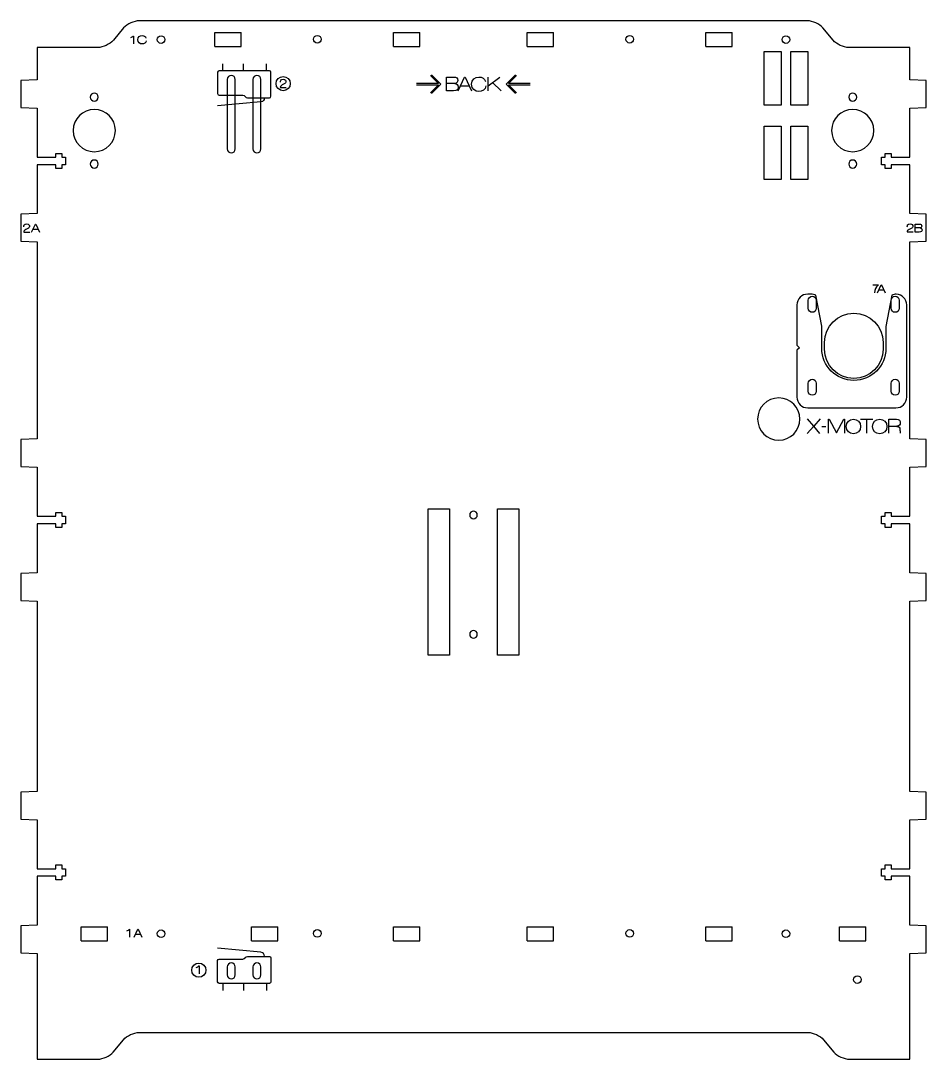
# Model space of a CAD drawing. Header units: millimetres. Extents: x -336 to 378, y -580 to 628.
# Drawn here: x 23.9 to 362.4, y -579.9 to -191.8 of the extents above; entities that cross this region are included whole.
import ezdxf

# ---------------------------------------------------------------- set-up
doc = ezdxf.new("R2010")
doc.units = ezdxf.units.MM
for name, color, linetype, lineweight, true_color in [('Changes', 3, 'Continuous', 25, 0x00ff00), ('Cuts', 1, 'Continuous', 25, 0xff0000), ('Text', 5, 'Continuous', 25, 0x0000ff)]:
    doc.layers.add(name, color=color, linetype=linetype, lineweight=lineweight, true_color=true_color)

msp = doc.modelspace()

# ---------------------------------------------------------------- linework, layer by layer
at = {"layer": 'Changes'}
for p, q in [((96.46, -201.48), (96.46, -196.28)), ((96.46, -196.28), (106.31, -196.28)), ((106.31, -201.48), (106.31, -196.28)), ((163.22, -201.48), (163.22, -196.28)), ((163.22, -196.28), (173.07, -196.28)), ((173.07, -201.48), (173.07, -196.28)), ((213.22, -201.48), (213.22, -196.28)), ((213.22, -196.28), (223.07, -196.28)), ((223.07, -201.48), (223.07, -196.28)), ((280, -201.48), (280, -196.28)), ((280, -196.28), (289.85, -196.28)), ((289.85, -201.48), (289.85, -196.28)), ((96.46, -201.48), (106.31, -201.48)), ((163.22, -201.48), (173.07, -201.48)), ((213.22, -201.48), (223.07, -201.48)), ((280, -201.48), (289.85, -201.48)), ((46.45, -535.59), (46.45, -530.39)), ((46.45, -530.39), (56.3, -530.39)), ((56.3, -535.59), (56.3, -530.39)), ((110.18, -535.59), (110.18, -530.39)), ((110.18, -530.39), (120.03, -530.39)), ((120.03, -535.59), (120.03, -530.39)), ((163.22, -535.59), (163.22, -530.39)), ((163.22, -530.39), (173.07, -530.39)), ((173.07, -535.59), (173.07, -530.39)), ((213.22, -535.59), (213.22, -530.39)), ((213.22, -530.39), (223.07, -530.39)), ((223.07, -535.59), (223.07, -530.39)), ((280, -535.59), (280, -530.39)), ((280, -530.39), (289.85, -530.39)), ((289.85, -535.59), (289.85, -530.39)), ((330, -535.59), (330, -530.39)), ((330, -530.39), (339.85, -530.39)), ((339.85, -535.59), (339.85, -530.39)), ((46.45, -535.59), (56.3, -535.59)), ((110.18, -535.59), (120.03, -535.59)), ((163.22, -535.59), (173.07, -535.59)), ((213.22, -535.59), (223.07, -535.59)), ((280, -535.59), (289.85, -535.59)), ((330, -535.59), (339.85, -535.59))]:
    msp.add_line(p, q, dxfattribs=at)
at = {"layer": 'Cuts', "color": 1, "lineweight": 25, "true_color": 0xff0000}
for points in [[(317.95, -191.84), (68.2, -191.84)], [(62.39, -194.54), (58.53, -199.14)], [(327.63, -199.14), (323.76, -194.54)], [(52.71, -201.84), (30.02, -201.84), (30.02, -213.94), (23.93, -214.19), (23.93, -224.23), (30.02, -224.48), (30.02, -242.78), (37.03, -242.78), (37.03, -241.38), (39.23, -241.38), (39.23, -242.78), (40.68, -242.78), (40.68, -245.65), (39.23, -245.65), (39.23, -247.05), (37.03, -247.05), (37.03, -245.65), (30.02, -245.65), (30.02, -263.91), (23.93, -264.16), (23.93, -274.24), (30.02, -274.49), (30.02, -348.11), (23.93, -348.36), (23.93, -358.41), (30.02, -358.66), (30.02, -376.95), (37.03, -376.95), (37.03, -375.55), (39.23, -375.55), (39.23, -376.95), (40.68, -376.95), (40.68, -379.81), (39.23, -379.81), (39.23, -381.21), (37.03, -381.21), (37.03, -379.81), (30.02, -379.81), (30.02, -398.13), (23.93, -398.38), (23.93, -408.42), (30.02, -408.67), (30.02, -479.83), (23.93, -480.09), (23.93, -490.15), (30.02, -490.4), (30.02, -508.69), (37.03, -508.69), (37.03, -507.29), (39.23, -507.29), (39.23, -508.69), (40.68, -508.69), (40.68, -511.46), (39.23, -511.46), (39.23, -512.86), (37.03, -512.86), (37.03, -511.53), (30.02, -511.53), (30.02, -529.84), (23.93, -530.09), (23.93, -540.14), (30.02, -540.39), (30.02, -579.89), (52.68, -579.89)], [(301.76, -203.38), (308.16, -203.38), (308.16, -223.38), (301.76, -223.38), (301.76, -203.38), (301.76, -203.38)], [(311.76, -203.38), (318.16, -203.38), (318.16, -223.38), (311.76, -223.38), (311.76, -203.38), (311.76, -203.38)], [(356.3, -579.89), (356.3, -540.39), (362.39, -540.14), (362.39, -530.09), (356.3, -529.84), (356.3, -511.53), (349.28, -511.53), (349.28, -512.86), (347.08, -512.86), (347.08, -511.46), (345.64, -511.46), (345.64, -508.69), (347.08, -508.69), (347.08, -507.29), (349.28, -507.29), (349.28, -508.69), (356.3, -508.69), (356.3, -490.4), (362.39, -490.15), (362.39, -480.09), (356.3, -479.83), (356.3, -408.67), (362.39, -408.42), (362.39, -398.38), (356.3, -398.13), (356.3, -379.81), (349.28, -379.81), (349.28, -381.21), (347.08, -381.21), (347.08, -379.81), (345.64, -379.81), (345.64, -376.95), (347.08, -376.95), (347.08, -375.55), (349.28, -375.55), (349.28, -376.95), (356.3, -376.95), (356.3, -358.66), (362.39, -358.41), (362.39, -348.36), (356.3, -348.11), (356.3, -274.49), (362.39, -274.24), (362.39, -264.16), (356.3, -263.91), (356.3, -245.65), (349.28, -245.65), (349.28, -247.05), (347.08, -247.05), (347.08, -245.65), (345.64, -245.65), (345.64, -242.78), (347.08, -242.78), (347.08, -241.38), (349.28, -241.38), (349.28, -242.78), (356.3, -242.78), (356.3, -224.48), (362.39, -224.23), (362.39, -214.19), (356.3, -213.94), (356.3, -201.84), (333.44, -201.84)], [(101.1, -213.74), (101.1, -239.74)], [(104.1, -239.74), (104.1, -213.74), (104.1, -213.74)], [(110.7, -213.74), (110.7, -239.74)], [(113.7, -239.74), (113.7, -213.74), (113.7, -213.74)], [(301.76, -231.17), (308.16, -231.17), (308.16, -251.17), (301.76, -251.17), (301.76, -231.17), (301.76, -231.17)], [(311.76, -231.17), (318.16, -231.17), (318.16, -251.17), (311.76, -251.17), (311.76, -231.17), (311.76, -231.17)], [(318.3, -299.29), (318.3, -296.28)], [(321.3, -296.28), (321.3, -299.29), (321.3, -299.29)], [(349.3, -299.29), (349.3, -296.28)], [(352.3, -296.28), (352.3, -299.29), (352.3, -299.29)], [(324.35, -314.54), (324.35, -312.04)], [(346.25, -312.04), (346.25, -314.54), (346.25, -314.54)], [(318.3, -330.29), (318.3, -327.28)], [(321.3, -327.28), (321.3, -330.29), (321.3, -330.29)], [(349.3, -330.29), (349.3, -327.28)], [(352.3, -327.28), (352.3, -330.29), (352.3, -330.29)], [(176.16, -395.06), (176.16, -374.26), (184.16, -374.26), (184.16, -428.85), (176.16, -428.85), (176.16, -395.06), (176.16, -395.06)], [(210.16, -402.55), (210.16, -428.85), (202.16, -428.85), (202.16, -374.26), (210.16, -374.26), (210.16, -402.55), (210.16, -402.55)], [(101.1, -545.39), (101.1, -548.39)], [(104.1, -548.39), (104.1, -545.39), (104.1, -545.39)], [(110.7, -545.39), (110.7, -548.39)], [(113.7, -548.39), (113.7, -545.39), (113.7, -545.39)], [(68.17, -569.89), (318.2, -569.89)], [(58.49, -577.19), (62.35, -572.59)], [(324.01, -572.59), (327.87, -577.19)], [(333.69, -579.89), (356.3, -579.89), (356.3, -579.89)]]:
    msp.add_lwpolyline(points, dxfattribs=at)
for points in [[(68.2, -191.84), (66.26, -191.84), (63.64, -193.06), (62.39, -194.54)], [(323.76, -194.54), (322.51, -193.06), (319.9, -191.84), (317.95, -191.84)], [(74.97, -198.89), (74.97, -198.1), (75.6, -197.46), (76.39, -197.46)], [(76.39, -197.46), (77.18, -197.46), (77.81, -198.1), (77.81, -198.89)], [(133.35, -198.74), (133.35, -197.95), (133.99, -197.32), (134.78, -197.32)], [(134.78, -197.32), (135.57, -197.32), (136.2, -197.95), (136.2, -198.74)], [(250.14, -198.74), (250.14, -197.95), (250.77, -197.32), (251.56, -197.32)], [(251.56, -197.32), (252.35, -197.32), (252.99, -197.95), (252.99, -198.74)], [(308.5, -198.88), (308.5, -198.1), (309.14, -197.46), (309.93, -197.46)], [(309.93, -197.46), (310.71, -197.46), (311.35, -198.1), (311.35, -198.88)], [(58.53, -199.14), (57.28, -200.62), (54.66, -201.84), (52.71, -201.84)], [(76.39, -200.31), (75.6, -200.31), (74.97, -199.67), (74.97, -198.89)], [(77.81, -198.89), (77.81, -199.67), (77.18, -200.31), (76.39, -200.31)], [(134.78, -200.17), (133.99, -200.17), (133.35, -199.53), (133.35, -198.74)], [(136.2, -198.74), (136.2, -199.53), (135.57, -200.17), (134.78, -200.17)], [(251.56, -200.17), (250.77, -200.17), (250.14, -199.53), (250.14, -198.74)], [(252.99, -198.74), (252.99, -199.53), (252.35, -200.17), (251.56, -200.17)], [(309.93, -200.31), (309.14, -200.31), (308.5, -199.67), (308.5, -198.88)], [(311.35, -198.88), (311.35, -199.67), (310.71, -200.31), (309.93, -200.31)], [(333.44, -201.84), (331.49, -201.84), (328.88, -200.62), (327.63, -199.14)], [(51.41, -218.86), (50.58, -218.86), (49.91, -219.54), (49.91, -220.37)], [(49.91, -220.37), (49.91, -221.19), (50.58, -221.87), (51.41, -221.87)], [(52.91, -220.37), (52.91, -219.54), (52.24, -218.86), (51.41, -218.86)], [(51.41, -221.87), (52.24, -221.87), (52.91, -221.19), (52.91, -220.37)], [(334.91, -218.86), (334.08, -218.86), (333.41, -219.54), (333.41, -220.37)], [(333.41, -220.37), (333.41, -221.19), (334.08, -221.87), (334.91, -221.87)], [(336.41, -220.37), (336.41, -219.54), (335.74, -218.86), (334.91, -218.86)], [(334.91, -221.87), (335.74, -221.87), (336.41, -221.19), (336.41, -220.37)], [(51.41, -224.97), (47.05, -224.97), (43.51, -228.5), (43.51, -232.87)], [(59.31, -232.87), (59.31, -228.5), (55.77, -224.97), (51.41, -224.97)], [(334.91, -224.97), (330.55, -224.97), (327.01, -228.5), (327.01, -232.87)], [(342.81, -232.87), (342.81, -228.5), (339.27, -224.97), (334.91, -224.97)], [(43.51, -232.87), (43.51, -237.23), (47.05, -240.77), (51.41, -240.77)], [(51.41, -240.77), (55.77, -240.77), (59.31, -237.23), (59.31, -232.87)], [(327.01, -232.87), (327.01, -237.23), (330.55, -240.77), (334.91, -240.77)], [(334.91, -240.77), (339.27, -240.77), (342.81, -237.23), (342.81, -232.87)], [(101.1, -239.74), (101.1, -240.57), (101.77, -241.24), (102.6, -241.24)], [(102.6, -241.24), (103.43, -241.24), (104.1, -240.57), (104.1, -239.74)], [(110.7, -239.74), (110.7, -240.57), (111.37, -241.24), (112.2, -241.24)], [(112.2, -241.24), (113.03, -241.24), (113.7, -240.57), (113.7, -239.74)], [(51.41, -243.87), (50.58, -243.87), (49.91, -244.54), (49.91, -245.37)], [(52.91, -245.37), (52.91, -244.54), (52.24, -243.87), (51.41, -243.87)], [(334.91, -243.87), (334.08, -243.87), (333.41, -244.54), (333.41, -245.37)], [(336.41, -245.37), (336.41, -244.54), (335.74, -243.87), (334.91, -243.87)], [(49.91, -245.37), (49.91, -246.2), (50.58, -246.87), (51.41, -246.87)], [(51.41, -246.87), (52.24, -246.87), (52.91, -246.2), (52.91, -245.37)], [(333.41, -245.37), (333.41, -246.2), (334.08, -246.87), (334.91, -246.87)], [(334.91, -246.87), (335.74, -246.87), (336.41, -246.2), (336.41, -245.37)], [(318.3, -296.28), (318.3, -295.46), (318.97, -294.78), (319.8, -294.78)], [(319.8, -294.78), (320.63, -294.78), (321.3, -295.46), (321.3, -296.28)], [(349.3, -296.28), (349.3, -295.46), (349.97, -294.78), (350.8, -294.78)], [(350.8, -294.78), (351.63, -294.78), (352.3, -295.46), (352.3, -296.28)], [(319.8, -300.79), (318.97, -300.79), (318.3, -300.12), (318.3, -299.29)], [(321.3, -299.29), (321.3, -300.12), (320.63, -300.79), (319.8, -300.79)], [(324.35, -312.04), (324.35, -305.99), (329.25, -301.09), (335.3, -301.09)], [(335.3, -301.09), (341.35, -301.09), (346.25, -305.99), (346.25, -312.04)], [(350.8, -300.79), (349.97, -300.79), (349.3, -300.12), (349.3, -299.29)], [(352.3, -299.29), (352.3, -300.12), (351.63, -300.79), (350.8, -300.79)], [(335.3, -325.49), (329.25, -325.49), (324.35, -320.59), (324.35, -314.54)], [(346.25, -314.54), (346.25, -320.59), (341.35, -325.49), (335.3, -325.49)], [(318.3, -327.28), (318.3, -326.46), (318.97, -325.78), (319.8, -325.78)], [(319.8, -325.78), (320.63, -325.78), (321.3, -326.46), (321.3, -327.28)], [(349.3, -327.28), (349.3, -326.46), (349.97, -325.78), (350.8, -325.78)], [(350.8, -325.78), (351.63, -325.78), (352.3, -326.46), (352.3, -327.28)], [(307.26, -332.77), (302.9, -332.77), (299.36, -336.31), (299.36, -340.67)], [(315.16, -340.67), (315.16, -336.31), (311.63, -332.77), (307.26, -332.77)], [(319.8, -331.79), (318.97, -331.79), (318.3, -331.12), (318.3, -330.29)], [(321.3, -330.29), (321.3, -331.12), (320.63, -331.79), (319.8, -331.79)], [(350.8, -331.79), (349.97, -331.79), (349.3, -331.12), (349.3, -330.29)], [(352.3, -330.29), (352.3, -331.12), (351.63, -331.79), (350.8, -331.79)], [(299.36, -340.67), (299.36, -345.04), (302.9, -348.57), (307.26, -348.57)], [(307.26, -348.57), (311.63, -348.57), (315.16, -345.04), (315.16, -340.67)], [(193.16, -375.06), (192.37, -375.06), (191.73, -375.7), (191.73, -376.48)], [(194.58, -376.48), (194.58, -375.7), (193.95, -375.06), (193.16, -375.06)], [(191.73, -376.48), (191.73, -377.27), (192.37, -377.91), (193.16, -377.91)], [(193.16, -377.91), (193.95, -377.91), (194.58, -377.27), (194.58, -376.48)], [(193.16, -419.7), (192.37, -419.7), (191.73, -420.33), (191.73, -421.12)], [(191.73, -421.12), (191.73, -421.91), (192.37, -422.55), (193.16, -422.55)], [(194.58, -421.12), (194.58, -420.33), (193.95, -419.7), (193.16, -419.7)], [(193.16, -422.55), (193.95, -422.55), (194.58, -421.91), (194.58, -421.12)], [(74.95, -532.99), (74.95, -532.2), (75.59, -531.56), (76.38, -531.56)], [(76.38, -531.56), (77.17, -531.56), (77.8, -532.2), (77.8, -532.99)], [(133.35, -532.89), (133.35, -532.1), (133.99, -531.46), (134.78, -531.46)], [(134.78, -531.46), (135.57, -531.46), (136.2, -532.1), (136.2, -532.89)], [(250.14, -532.89), (250.14, -532.1), (250.77, -531.46), (251.56, -531.46)], [(251.56, -531.46), (252.35, -531.46), (252.99, -532.1), (252.99, -532.89)], [(308.5, -532.99), (308.5, -532.2), (309.13, -531.56), (309.92, -531.56)], [(309.92, -531.56), (310.71, -531.56), (311.35, -532.2), (311.35, -532.99)], [(76.38, -534.41), (75.59, -534.41), (74.95, -533.77), (74.95, -532.99)], [(77.8, -532.99), (77.8, -533.77), (77.17, -534.41), (76.38, -534.41)], [(134.78, -534.31), (133.99, -534.31), (133.35, -533.67), (133.35, -532.89)], [(136.2, -532.89), (136.2, -533.67), (135.57, -534.31), (134.78, -534.31)], [(251.56, -534.31), (250.77, -534.31), (250.14, -533.67), (250.14, -532.89)], [(252.99, -532.89), (252.99, -533.67), (252.35, -534.31), (251.56, -534.31)], [(309.92, -534.41), (309.13, -534.41), (308.5, -533.77), (308.5, -532.99)], [(311.35, -532.99), (311.35, -533.77), (310.71, -534.41), (309.92, -534.41)], [(102.6, -543.89), (101.77, -543.89), (101.1, -544.56), (101.1, -545.39)], [(104.1, -545.39), (104.1, -544.56), (103.43, -543.89), (102.6, -543.89)], [(112.2, -543.89), (111.37, -543.89), (110.7, -544.56), (110.7, -545.39)], [(113.7, -545.39), (113.7, -544.56), (113.03, -543.89), (112.2, -543.89)], [(101.1, -548.39), (101.1, -549.22), (101.77, -549.89), (102.6, -549.89)], [(102.6, -549.89), (103.43, -549.89), (104.1, -549.22), (104.1, -548.39)], [(110.7, -548.39), (110.7, -549.22), (111.37, -549.89), (112.2, -549.89)], [(112.2, -549.89), (113.03, -549.89), (113.7, -549.22), (113.7, -548.39)], [(335.25, -550.11), (335.25, -549.33), (335.89, -548.69), (336.68, -548.69)], [(336.68, -551.54), (335.89, -551.54), (335.25, -550.9), (335.25, -550.11)], [(336.68, -548.69), (337.46, -548.69), (338.1, -549.33), (338.1, -550.11)], [(338.1, -550.11), (338.1, -550.9), (337.46, -551.54), (336.68, -551.54)], [(62.35, -572.59), (63.6, -571.11), (66.22, -569.89), (68.17, -569.89)], [(318.2, -569.89), (320.14, -569.89), (322.76, -571.11), (324.01, -572.59)], [(52.68, -579.89), (54.62, -579.89), (57.24, -578.67), (58.49, -577.19)], [(327.87, -577.19), (329.12, -578.67), (331.74, -579.89), (333.69, -579.89)]]:
    msp.add_open_spline(points, degree=3, dxfattribs=at)
at = {"layer": 'Text', "color": 5, "lineweight": 25, "true_color": 0x0000ff}
for points in [[(65.98, -197.54), (66.09, -197.54), (66.09, -200.52)], [(99.52, -210.54), (99.52, -207.93)], [(107.18, -210.54), (107.18, -207.93)], [(115.74, -210.54), (115.74, -207.93)], [(97.51, -211.1), (97.51, -219.07), (97.51, -219.07)], [(116.87, -210.54), (98.08, -210.54)], [(117.44, -220.05), (117.44, -211.1)], [(177.08, -212.34), (180.07, -215.33), (171.9, -215.33)], [(177.46, -212.1), (180.93, -215.58), (177.46, -219.06)], [(183.06, -212.86), (185.89, -212.86)], [(185.7, -218.07), (183.06, -218.07), (183.06, -212.86), (183.06, -212.86)], [(187.46, -218.07), (189.85, -212.86), (190.04, -212.86), (192.43, -218.07)], [(198.68, -216.12), (202.96, -212.86)], [(198.68, -218.07), (198.68, -212.86)], [(208.84, -219.06), (205.36, -215.58), (208.84, -212.1)], [(214.39, -215.33), (206.22, -215.33), (209.22, -212.33)], [(120.91, -216.75), (123.13, -216.75)], [(122.41, -215.44), (121.68, -215.81)], [(171.9, -215.83), (180.08, -215.83), (177.08, -218.83)], [(186.14, -215.34), (183.06, -215.33)], [(186.14, -215.33), (186.14, -215.34)], [(191.64, -216.34), (188.23, -216.34)], [(200.26, -214.92), (203.44, -218.07)], [(209.21, -218.82), (206.22, -215.83), (214.39, -215.83)], [(98.08, -219.64), (106.89, -219.64)], [(107.78, -220.1), (107.81, -220.15)], [(108.7, -220.62), (116.87, -220.62)], [(113.7, -222.15), (97.51, -223.68)], [(25.05, -270.79), (27.26, -270.79)], [(26.55, -269.49), (25.82, -269.86)], [(28, -270.89), (29.39, -267.87), (29.5, -267.87), (30.88, -270.89)], [(30.42, -269.9), (28.45, -269.9)], [(355.25, -270.76), (357.47, -270.76)], [(356.75, -269.46), (356.02, -269.83)], [(358.28, -267.83), (359.92, -267.83)], [(359.81, -270.85), (358.28, -270.85), (358.28, -267.83), (358.28, -267.83)], [(360.06, -269.27), (358.28, -269.26)], [(360.06, -269.26), (360.06, -269.27)], [(342.38, -290.47), (344.48, -290.47), (344.48, -290.58)], [(344.17, -293.5), (345.56, -290.48), (345.67, -290.48), (347.05, -293.5)], [(319.34, -293.99), (318.08, -293.99)], [(323.33, -314.24), (323.33, -306.02), (321.1, -294.4)], [(346.6, -292.5), (344.62, -292.5)], [(349.56, -294.4), (347.32, -306.03), (347.33, -314.24)], [(314.08, -297.99), (314.08, -313.12), (314.96, -314.01), (314.08, -314.89), (314.08, -332.49), (314.08, -332.49)], [(355.08, -332.49), (355.08, -297.99)], [(318.08, -336.49), (351.08, -336.49)], [(317.9, -346.05), (320.33, -343.39), (317.98, -340.61)], [(322.76, -340.61), (320.33, -343.39)], [(325.88, -345.93), (325.88, -340.72), (326.12, -340.72), (328.86, -345.79), (328.87, -345.79), (331.59, -340.72), (331.83, -340.72), (331.83, -345.93)], [(337.88, -340.72), (342.38, -340.72)], [(340.14, -345.93), (340.14, -340.72)], [(348.37, -345.93), (348.37, -340.72), (351.24, -340.72)], [(322.64, -346.05), (320.33, -343.39)], [(323.42, -343.44), (324.82, -343.44)], [(351.43, -343.4), (348.37, -343.41)], [(351.43, -343.39), (351.43, -343.4)], [(64.51, -531.33), (64.62, -531.33), (64.62, -534.31)], [(66.34, -534.33), (67.73, -531.31), (67.84, -531.31), (69.23, -534.33)], [(68.77, -533.34), (66.79, -533.34)], [(113.7, -539.94), (97.52, -538.41)], [(97.51, -550.98), (97.51, -543.01), (97.51, -543.01)], [(98.08, -542.44), (106.9, -542.44)], [(107.78, -541.98), (107.82, -541.93)], [(108.7, -541.46), (116.88, -541.46)], [(117.44, -542.03), (117.44, -550.98)], [(90.49, -545.01), (90.6, -545.01), (90.6, -547.99)], [(116.88, -551.54), (98.08, -551.54)], [(99.52, -551.54), (99.52, -554.15)], [(107.18, -551.54), (107.18, -554.15)], [(115.74, -551.54), (115.74, -554.15)]]:
    msp.add_lwpolyline(points, dxfattribs=at)
for points in [[(65.04, -198.1), (65.49, -197.99), (65.8, -197.75), (65.98, -197.54)], [(67.73, -198.94), (67.73, -197.94), (68.43, -197.36), (69.29, -197.36)], [(69.29, -197.36), (70.01, -197.36), (70.57, -197.65), (70.73, -198.31)], [(69.29, -200.52), (68.43, -200.52), (67.73, -199.94), (67.73, -198.94)], [(70.81, -199.31), (70.72, -200.11), (69.99, -200.52), (69.29, -200.52)], [(98.08, -210.54), (97.77, -210.54), (97.51, -210.79), (97.51, -211.1)], [(102.6, -212.24), (101.77, -212.24), (101.1, -212.91), (101.1, -213.74)], [(104.1, -213.74), (104.1, -212.91), (103.43, -212.24), (102.6, -212.24)], [(112.2, -212.24), (111.37, -212.24), (110.7, -212.91), (110.7, -213.74)], [(113.7, -213.74), (113.7, -212.91), (113.03, -212.24), (112.2, -212.24)], [(117.44, -211.1), (117.44, -210.79), (117.19, -210.54), (116.87, -210.54)], [(119.36, -215.33), (119.36, -213.86), (120.55, -212.67), (122.02, -212.67)], [(122.02, -212.67), (123.48, -212.67), (124.67, -213.86), (124.67, -215.33)], [(185.89, -212.86), (186.72, -212.86), (187.29, -213.3), (187.29, -214.15)], [(192.46, -215.58), (192.46, -213.86), (193.67, -212.86), (195.16, -212.86)], [(195.16, -212.86), (196.39, -212.86), (197.37, -213.36), (197.65, -214.49)], [(122.02, -217.98), (120.55, -217.98), (119.36, -216.79), (119.36, -215.33)], [(121.68, -215.81), (121.14, -216.13), (120.92, -216.31), (120.91, -216.75)], [(120.97, -214.76), (120.97, -214.44), (120.98, -213.7), (122.03, -213.7)], [(124.67, -215.33), (124.67, -216.79), (123.48, -217.98), (122.02, -217.98)], [(122.03, -213.7), (122.87, -213.7), (123.04, -214.25), (123.04, -214.54)], [(123.04, -214.54), (123.04, -214.98), (122.78, -215.23), (122.41, -215.44)], [(187.46, -216.65), (187.46, -217.26), (187.07, -218.07), (185.7, -218.07)], [(187.29, -214.15), (187.29, -214.76), (186.75, -215.34), (186.14, -215.33)], [(186.14, -215.34), (186.82, -215.37), (187.46, -215.74), (187.46, -216.65)], [(195.16, -218.3), (193.67, -218.3), (192.46, -217.3), (192.46, -215.58)], [(197.77, -216.21), (197.62, -217.6), (196.36, -218.3), (195.16, -218.3)], [(97.51, -219.07), (97.51, -219.38), (97.77, -219.64), (98.08, -219.64)], [(106.89, -219.64), (107.21, -219.64), (107.61, -219.85), (107.78, -220.1)], [(107.81, -220.15), (107.99, -220.41), (108.39, -220.62), (108.7, -220.62)], [(115, -220.66), (115.07, -221.44), (114.49, -222.07), (113.7, -222.15)], [(116.87, -220.62), (117.19, -220.62), (117.44, -220.36), (117.44, -220.05)], [(25.11, -268.81), (25.11, -268.48), (25.12, -267.75), (26.17, -267.75)], [(26.17, -267.75), (27.01, -267.75), (27.18, -268.3), (27.18, -268.58)], [(355.31, -268.78), (355.31, -268.45), (355.32, -267.72), (356.37, -267.72)], [(356.37, -267.72), (357.21, -267.72), (357.38, -268.27), (357.38, -268.55)], [(25.82, -269.86), (25.28, -270.17), (25.06, -270.35), (25.05, -270.79)], [(27.18, -268.58), (27.18, -269.02), (26.91, -269.27), (26.55, -269.49)], [(356.02, -269.83), (355.48, -270.14), (355.26, -270.32), (355.25, -270.76)], [(357.38, -268.55), (357.38, -268.99), (357.11, -269.24), (356.75, -269.46)], [(360.83, -270.03), (360.83, -270.38), (360.6, -270.85), (359.81, -270.85)], [(359.92, -267.83), (360.4, -267.83), (360.73, -268.09), (360.73, -268.58)], [(360.73, -268.58), (360.73, -268.93), (360.42, -269.27), (360.06, -269.26)], [(360.06, -269.27), (360.46, -269.29), (360.83, -269.5), (360.83, -270.03)], [(344.48, -290.58), (343.51, -291.43), (343.06, -292.42), (343.01, -293.45)], [(318.08, -293.99), (315.87, -293.99), (314.08, -295.78), (314.08, -297.99)], [(321.1, -294.4), (320.57, -294.14), (319.97, -293.99), (319.34, -293.99)], [(351.21, -294), (350.62, -294.01), (350.06, -294.16), (349.56, -294.4)], [(355.08, -297.99), (355.08, -295.82), (353.36, -294.07), (351.21, -294)], [(335.33, -326.24), (328.7, -326.24), (323.33, -320.87), (323.33, -314.24)], [(347.33, -314.24), (347.33, -320.87), (341.96, -326.24), (335.33, -326.24)], [(314.08, -332.49), (314.08, -334.7), (315.87, -336.49), (318.08, -336.49)], [(351.08, -336.49), (353.29, -336.49), (355.08, -334.7), (355.08, -332.49)], [(332.48, -343.44), (332.48, -341.72), (333.69, -340.72), (335.18, -340.72)], [(335.18, -340.72), (336.67, -340.72), (337.88, -341.72), (337.88, -343.44)], [(342.29, -343.44), (342.29, -341.72), (343.5, -340.72), (344.99, -340.72)], [(344.99, -340.72), (346.48, -340.72), (347.69, -341.72), (347.69, -343.44)], [(351.24, -340.72), (352.28, -340.72), (352.67, -341.22), (352.67, -342.15)], [(335.18, -346.17), (333.69, -346.17), (332.48, -345.17), (332.48, -343.44)], [(337.88, -343.44), (337.88, -345.17), (336.67, -346.17), (335.18, -346.17)], [(344.99, -346.17), (343.5, -346.17), (342.29, -345.17), (342.29, -343.44)], [(347.69, -343.44), (347.69, -345.17), (346.48, -346.17), (344.99, -346.17)], [(352.67, -342.15), (352.67, -342.64), (352.34, -343.34), (351.43, -343.39)], [(351.43, -343.4), (352.23, -343.41), (352.58, -343.78), (352.58, -344.5)], [(352.58, -344.5), (352.58, -344.69), (352.59, -345.72), (352.7, -345.93)], [(63.57, -531.9), (64.03, -531.78), (64.33, -531.54), (64.51, -531.33)], [(97.51, -543.01), (97.51, -542.7), (97.77, -542.44), (98.08, -542.44)], [(106.9, -542.44), (107.21, -542.44), (107.61, -542.23), (107.78, -541.98)], [(107.82, -541.93), (107.99, -541.67), (108.39, -541.46), (108.7, -541.46)], [(115, -541.42), (115.07, -540.64), (114.49, -540.01), (113.7, -539.94)], [(116.88, -541.46), (117.19, -541.46), (117.44, -541.72), (117.44, -542.03)], [(87.84, -546.6), (87.84, -545.14), (89.03, -543.95), (90.5, -543.95)], [(90.5, -549.26), (89.03, -549.26), (87.84, -548.07), (87.84, -546.6)], [(89.55, -545.58), (90, -545.46), (90.31, -545.22), (90.49, -545.01)], [(90.5, -543.95), (91.96, -543.95), (93.15, -545.14), (93.15, -546.6)], [(93.15, -546.6), (93.15, -548.07), (91.96, -549.26), (90.5, -549.26)], [(98.08, -551.54), (97.77, -551.54), (97.51, -551.29), (97.51, -550.98)], [(117.44, -550.98), (117.44, -551.29), (117.19, -551.54), (116.88, -551.54)]]:
    msp.add_open_spline(points, degree=3, dxfattribs=at)

doc.saveas('drawing.dxf')
